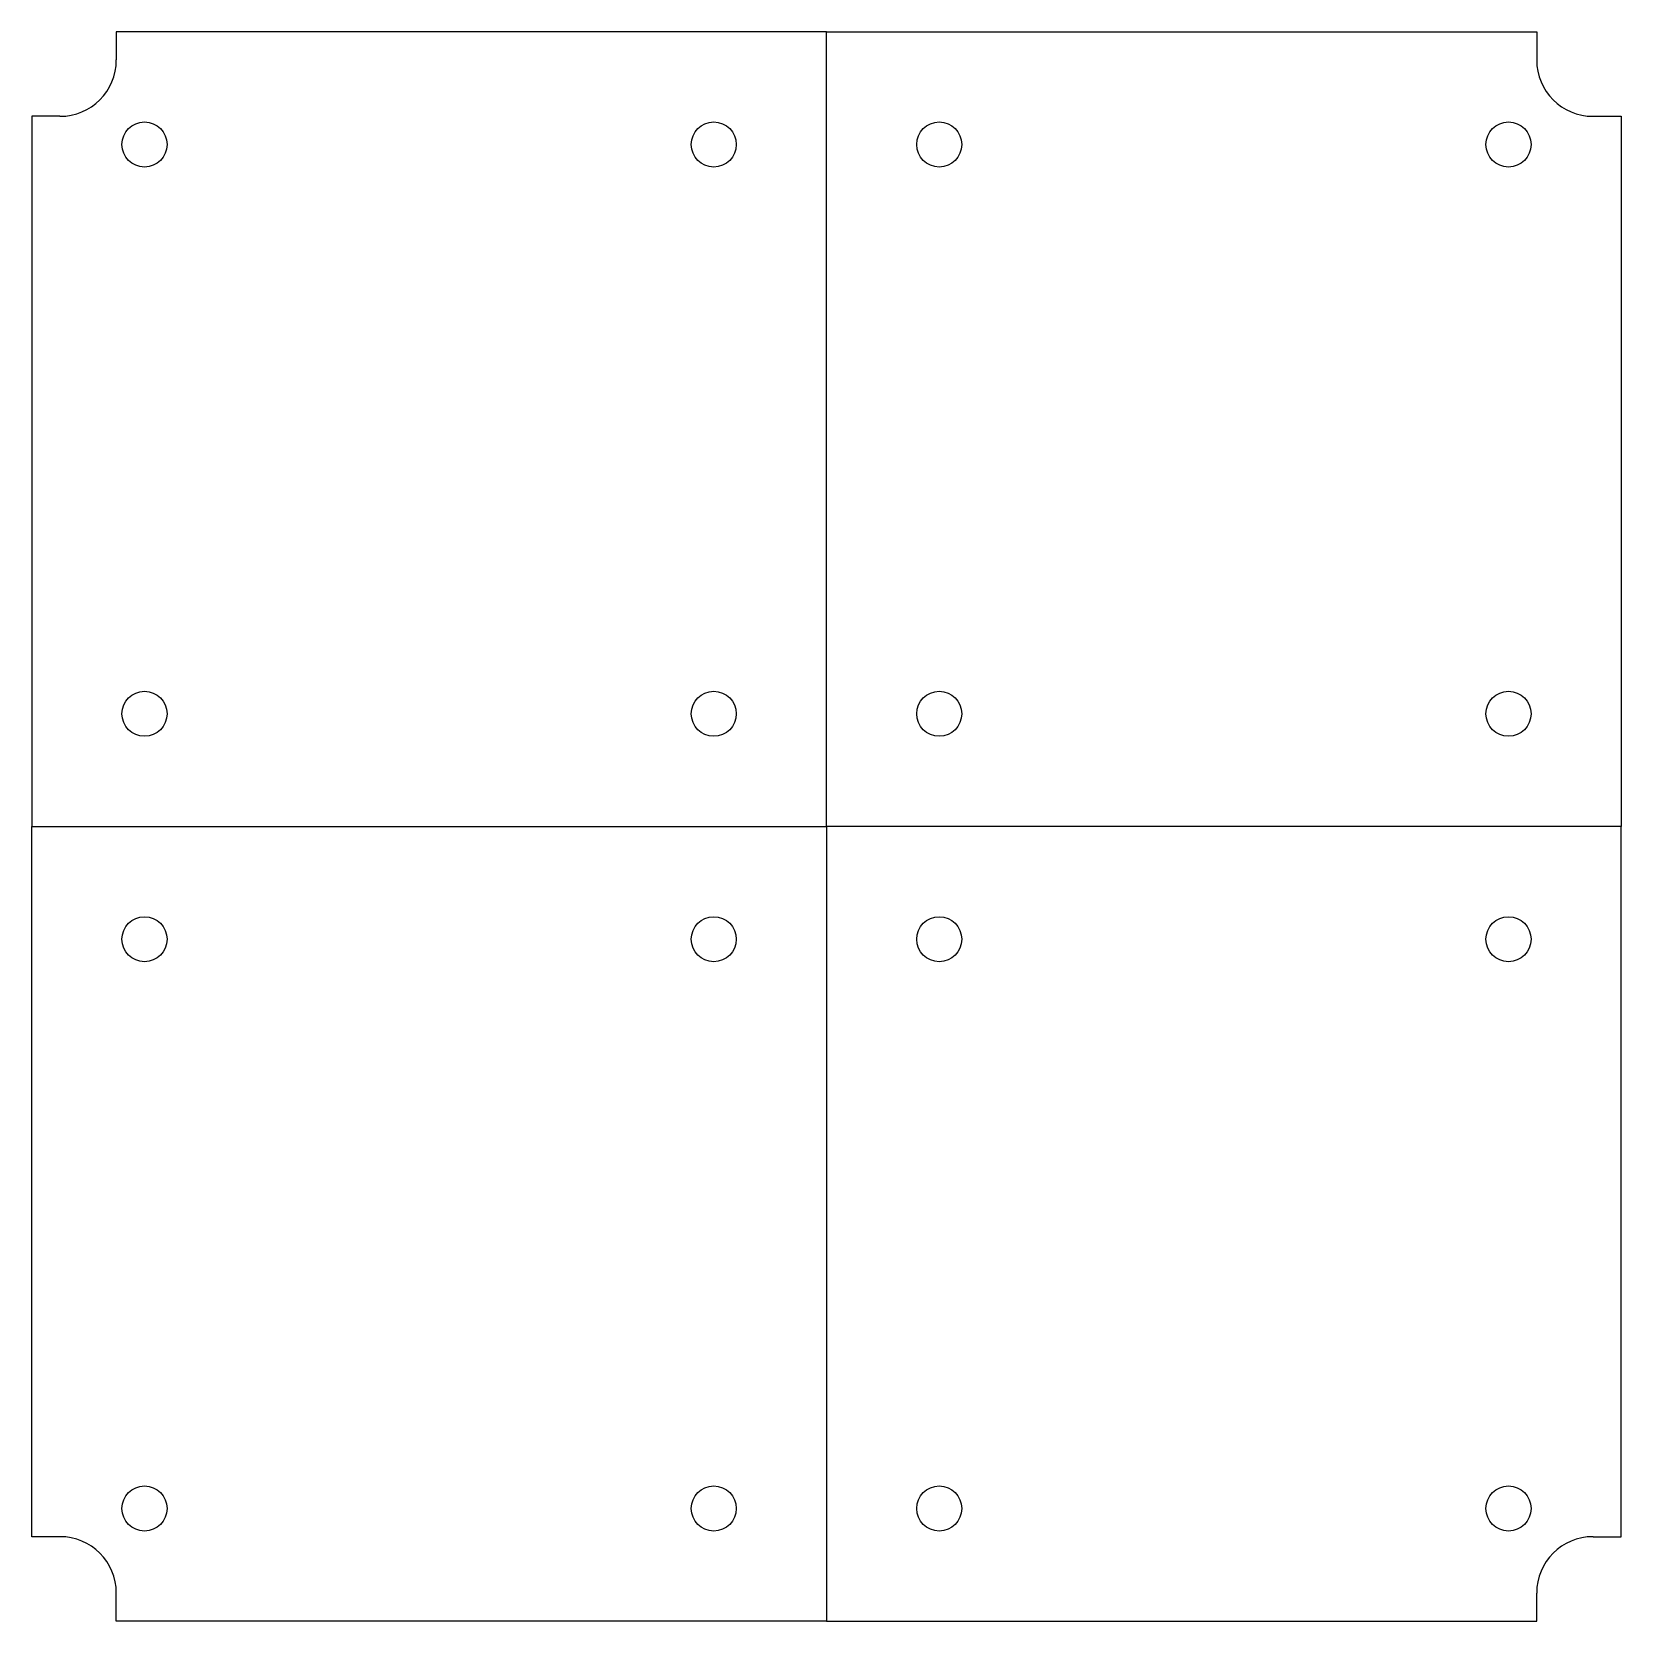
# Model space of a CAD drawing. Header units: millimetres. Extents: x -136 to 146, y -150 to 132.
import ezdxf

# ---------------------------------------------------------------- set-up
doc = ezdxf.new("R2010")
doc.units = ezdxf.units.MM
doc.layers.get('0').update_dxf_attribs({"lineweight": 25, "true_color": 0xffffff})

msp = doc.modelspace()

# ---------------------------------------------------------------- linework, layer by layer
for p, q in [((-121, 132), (-121, 127)), ((5, 132), (-121, 132)), ((5, -9), (5, 132)), ((5, 132), (131, 132)), ((131, 132), (131, 127)), ((-131, 117), (-136, 117)), ((-136, 117), (-136, -9)), ((141, 117), (146, 117)), ((146, 117), (146, -9)), ((-136, -135), (-136, -9)), ((-136, -9), (5, -9)), ((5, -9), (5, -150)), ((146, -9), (5, -9)), ((146, -135), (146, -9)), ((-131, -135), (-136, -135)), ((141, -135), (146, -135)), ((-121, -150), (-121, -145)), ((131, -150), (131, -145)), ((5, -150), (-121, -150)), ((5, -150), (131, -150))]:
    msp.add_line(p, q)
for centre in [(-116, 112), (-15, 112), (25, 112), (126, 112), (-116, 11), (-15, 11), (25, 11), (126, 11), (-116, -29), (-15, -29), (25, -29), (126, -29), (-116, -130), (-15, -130), (25, -130), (126, -130)]:
    msp.add_circle(centre, 4)
for centre, start, end in [((-131, 127), 270, 360), ((141, 127), 180, 270), ((-131, -145), 0, 90), ((141, -145), 90, 180)]:
    msp.add_arc(centre, 10, start, end)

doc.saveas('drawing.dxf')
